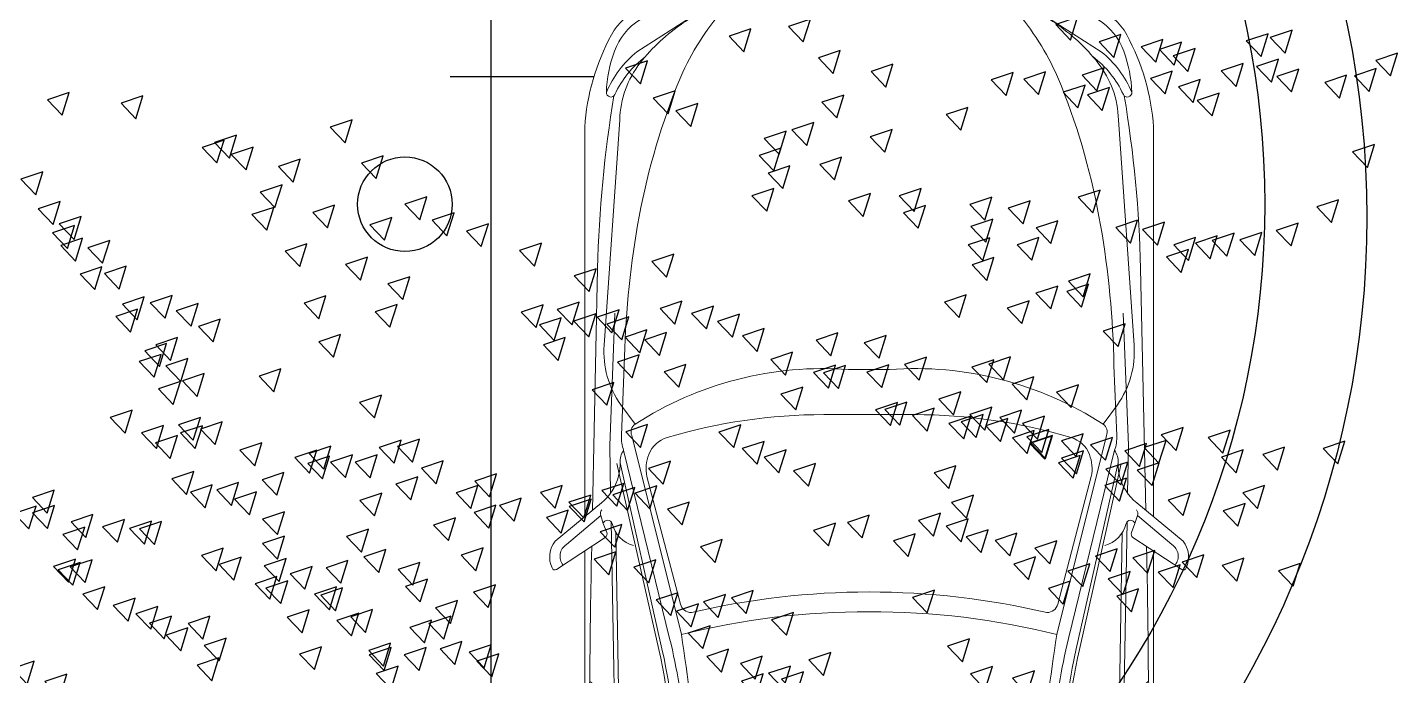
# Model space of a CAD drawing. Header units: millimetres. Extents: x 462666 to 1244237, y 2328025 to 3795663.
# Drawn here: x 888308 to 892658, y 3009515 to 3011574 of the extents above; entities that cross this region are included whole.
import ezdxf
from ezdxf.lldxf.tags import DXFTag

# ---------------------------------------------------------------- set-up
doc = ezdxf.new("R2010")
doc.units = ezdxf.units.MM
doc.layers.add('MUR-POH', color=64, linetype='Continuous')
doc.layers.add('MUR_POH', color=64, linetype='Continuous')
doc.layers.add('Srafy', color=8, linetype='Continuous', lineweight=5)
tags = doc.linetypes.add('DASHED', pattern=[0.75, 0.5, -0.25]).pattern_tags.tags
tags[6:7] = [DXFTag(74, 4), DXFTag(75, 0), DXFTag(340, '0'), DXFTag(46, 1.0), DXFTag(50, 0.0), DXFTag(44, 0.0), DXFTag(45, 0.0)]
tags[4:5] = [DXFTag(74, 4), DXFTag(75, 0), DXFTag(340, '0'), DXFTag(46, 1.0), DXFTag(50, 0.0), DXFTag(44, 0.0), DXFTag(45, 0.0)]

# ---------------------------------------------------------------- blocks, each defined once
blk = doc.blocks.new('bmw plan')
at = {"layer": 'Srafy'}
h = blk.add_hatch(dxfattribs=at)
h.set_pattern_fill('ANSI31', color=256, scale=5, angle=135, style=0)
h.set_pattern_definition([(180, (909113.534, 2991635.811), (-3e-15, 15.875), [])])
h.paths.add_polyline_path([(916262.2, 2989517.2), (916301.3, 2989810.1, 0.457777), (916282.5, 2989831, 0.0233), (916261.5, 2989788, 0.047325), (916228.7, 2989472.5, 0.26674)])
h = blk.add_hatch(color=256, dxfattribs=at)
h.paths.add_polyline_path([(916360.8, 2989426.3), (916360.8, 2989456), (916331.1, 2989456, 0.414214)])
h.paths.add_polyline_path([(916390.5, 2989456, 0.414214), (916360.8, 2989485.7), (916360.8, 2989456)])
h = blk.add_hatch(dxfattribs=at)
h.set_pattern_fill('ANSI31', color=256, scale=5, angle=135, style=0)
h.set_pattern_definition([(180, (909113.534, 2987276.192), (-3e-15, -15.875), [])])
h.paths.add_polyline_path([(916301.3, 2989101.9), (916262.2, 2989394.9, 0.26674), (916228.7, 2989439.5, 0.047325), (916261.5, 2989124, 0.0233), (916282.5, 2989081.1, 0.457777)])
for p, q in [((920850.7, 2990269.6), (920871.1, 2990229.1)), ((918749.7, 2990248.2), (918880.8, 2990076)), ((918980.1, 2990077.3), (918939.6, 2990245)), ((919647.1, 2990233.1), (919686, 2990083)), ((919664.1, 2990232.8), (919702.6, 2990084.3)), ((916360.8, 2989490), (916360.8, 2989422)), ((916326.8, 2989456), (916394.8, 2989456)), ((919893.7, 2989456), (919715.7, 2989456)), ((918749.7, 2988663.8), (918880.8, 2988836)), ((918980.1, 2988834.7), (918939.6, 2988667)), ((919647.1, 2988678.9), (919686, 2988829)), ((919664.1, 2988679.2), (919702.6, 2988827.7)), ((920850.7, 2988642.4), (920871.1, 2988682.9))]:
    blk.add_line(p, q, dxfattribs=at)
at = {"layer": 'Srafy', "flags": 128}
for points in [[(918035.7, 2990299.8), (918064.2, 2990288.8, 0.34918), (918079.8, 2990293.7), (918181.4, 2990448.6, 0.4961), (918176.5, 2990462.6, 0.281306), (918091.5, 2990452.5), (917970.2, 2990305.5, -0.159599), (917884.6, 2990251.3, -8.826512)], [(918167.6, 2990427.5, 0.439373), (918102.1, 2990417), (918010.3, 2990308)], [(916777.2, 2990358.9, 0.108417), (916483.6, 2990274.1, 0.182375), (916397.7, 2990174.8), (916261.5, 2989788, 0.049787), (916228.7, 2989456, 3.4045)], [(918537.4, 2990342.2, -0.123414), (918604.8, 2990358.7), (918677.2, 2990362.1, -0.169052), (918757.9, 2990342.2, -8.110958)], [(918719.7, 2990358.9), (920405, 2990358.9, -0.091008), (920563.3, 2990329.8, 0.063653), (920706.8, 2990295.3, -0.067992), (920989.8, 2990224.7, -0.113831), (921062.6, 2990174.1, -0.146132), (921142.2, 2990008, -0.030621), (921195.1, 2989456)], [(918794, 2990358.9), (918810.1, 2990342.3, -0.236877), (918836, 2990260.5), (918936.8, 2990067.3), (919539.1, 2990067.3, 0.067324), (920050.7, 2990136.5, 0.614394), (920063.9, 2990201.7), (920014.8, 2990239.4, -0.128755), (919970.7, 2990306.4, 0.260126), (919963.1, 2990313.3, -0.004172), (919878.3, 2990358.9, -4.405707)], [(916677.1, 2990266, -0.035936), (917225.6, 2990317.8)], [(918108, 2990336.7), (918140.1, 2990337.4, -0.004166), (918538.2, 2990342.6, -0.004166)], [(918757.9, 2990342.2, -0.299522), (918700.6, 2990302.4, -0.024228), (918602.8, 2990304.6, -0.229), (918537.4, 2990342.2, -2.452124)], [(918757.3, 2990342.6, -0.009287), (919644.6, 2990322.2)], [(919644.6, 2990322.2, -0.123414), (919712.7, 2990335.6), (919785.2, 2990335.6, -0.169052), (919864.9, 2990312, -8.110958)], [(919864.9, 2990312, -0.299522), (919805.7, 2990274.8, -0.024228), (919708.1, 2990281.6, -0.229), (919644.6, 2990322.2, -2.452124)], [(919864.9, 2990312, -0.004378), (920282.5, 2990287.1, -0.014932), (920871.1, 2990229.1, -0.197343), (921002.7, 2990154.2), (921072.4, 2989976.9), (920986.4, 2990099.2, 0.203278), (920835, 2990193.5, -0.30644), (920785.3, 2990239.8)], [(916261.5, 2989788, -0.085669), (916356.9, 2989934.2, 0.038901), (916445.9, 2990046.2, -0.07753), (916572.5, 2990182.6, -0.162517), (916753.1, 2990247.6), (917469.3, 2990297.3, -0.173202), (917658.4, 2990244.2), (917720.2, 2990198.9)], [(916323.7, 2989894.6), (916412.3, 2990105.9, 0.078398), (916420.4, 2990139.2, -0.120983), (916435.6, 2990184.1, -0.165497), (916535.3, 2990264.2, -0.076853), (916666.4, 2990290.2, -0.819579), (916673, 2990263.1, 0.12078), (916552.4, 2990165.9, -8.735112)], [(916418.6, 2990007.9), (916537.2, 2990193, -0.124473), (916666.4, 2990290.2, -4.605746)], [(918035.7, 2990299.8), (918010.3, 2990308, 0.245059), (917992.4, 2990305, -4.855107)], [(918035.7, 2990299.8, 0.778398), (918035.7, 2990271.7, -0.26678), (918105.5, 2990204.1, -11.627223)], [(916288.9, 2989842.3, 0.347722), (916316.4, 2989844.1, -0.014501), (916428, 2989939.3, -0.075198), (916646.2, 2990066.3, -0.051161), (917088.3, 2990190.9, -0.039104), (917533.8, 2990233.1), (917756, 2990242.2, -0.093196), (917803, 2990235.4, 14.044846)], [(917884.6, 2990251.3, -0.076153), (917842.6, 2990246.7, 0.162877), (917803, 2990235.4, -12.398211)], [(917803, 2990235.4), (918400.6, 2990089.2, 0.036459), (918695, 2990039.5, 0.030723), (919390.3, 2990016.7, 0.021152), (920517.5, 2990096.9, 5.794424)], [(917842.6, 2990246.7), (918433.3, 2990113.8, 0.06467), (918936.8, 2990067.3, 4.61818)], [(917844.8, 2990256.5), (918435.5, 2990123.6, 0.057526), (918880.8, 2990076, 0.057526)], [(919987.2, 2990227.3), (920033.3, 2990184.3, -0.542982), (920025.5, 2990140.1, -0.564506)], [(917546.3, 2989456), (917546.3, 2989521, -0.163701), (917720.2, 2990198.9, -0.376256), (917756.3, 2990209.2), (918388.3, 2990052.1, 0.06399), (918316.3, 2989456, -3.405281)], [(920115.1, 2990189.7, -0.595448), (920100.1, 2990132.7, -0.04101), (919666.2, 2990063.4, 43.302012)], [(920354, 2990197.2), (920859.5, 2990140.5, -0.115731), (921009.8, 2990065.8, -4.148629)], [(917689.7, 2989456), (917689.7, 2989599.7, -0.072581), (917762.3, 2990097, -0.231108), (917815.9, 2990155.3, -0.144825), (917886.2, 2990161.3), (918291.7, 2990055.2, -0.346064), (918318.1, 2990020.3, 0.056864), (918252.8, 2989456, -4.958645)], [(918980.1, 2990077.3), (919539.1, 2990077.3, 0.064264), (920025.5, 2990140.1, 0.064264)], [(920517.5, 2990096.9), (920003, 2990028.6, -0.015144), (919716.8, 2989999.4, -0.020525), (919200.1, 2989983.7, -0.036733), (918388.3, 2990052.1, -3.21972)], [(920517.5, 2990096.9, -0.105374), (920625.7, 2989456, -46.909162)], [(920517.5, 2990096.9), (920935.2, 2990096.9, -0.199654), (921009.8, 2990065.8, -5.899213)], [(920935.2, 2990096.9, -0.20328), (921088.2, 2989866.5, -0.051089), (921122.4, 2989456, -4.576105)], [(921083.1, 2989456), (921083.1, 2989543.8, 0.08604), (921006.7, 2989984.2, 0.098552), (920945.3, 2990069.5, 0.346193)], [(919881.6, 2990014, -0.03805), (919929.5, 2989456, -12.003567)], [(920587.1, 2989456), (920587.1, 2989485.4, 0.068334), (920518.2, 2989986.8, 0.365826), (920460.3, 2990026.2, 0.003531), (920009.1, 2989975.4, 0.379071), (919966.6, 2989927.6, -0.036482), (919986.7, 2989456, 2.435231)], [(916387.6, 2989968.8, 0.079405), (916299.6, 2989456, 289.499466)], [(921072.4, 2989976.9, -0.083721), (921127.7, 2989650.1), (921127.7, 2989456)], [(921072.4, 2989976.9, -0.217075), (921159.3, 2989889.5, -4.485567)], [(916282.5, 2989831, -0.457777), (916301.3, 2989810.1), (916262.2, 2989517.2, -0.26674), (916228.7, 2989472.5, -3.044143)], [(916777.2, 2988553.1, -0.108417), (916483.6, 2988637.9, -0.182375), (916397.7, 2988737.2), (916261.5, 2989124, -0.049787), (916228.7, 2989456, -3.4045)], [(916387.6, 2988943.2, -0.079405), (916299.6, 2989456, -289.499466)], [(917546.3, 2989456), (917546.3, 2989391, 0.163701), (917720.2, 2988713.1, 0.376256), (917756.3, 2988702.9), (918388.3, 2988859.9, -0.06399), (918316.3, 2989456, 3.405281)], [(917689.7, 2989456), (917689.7, 2989312.3, 0.072581), (917762.3, 2988815, 0.231108), (917815.9, 2988756.7, 0.144825), (917886.2, 2988750.7), (918291.7, 2988856.8, 0.346064), (918318.1, 2988891.7, -0.056864), (918252.8, 2989456, 4.958645)], [(918719.7, 2988553.1), (920405, 2988553.1, 0.091008), (920563.3, 2988582.2, -0.063653), (920706.8, 2988616.7, 0.067992), (920989.8, 2988687.3, 0.113831), (921062.6, 2988737.9, 0.146132), (921142.2, 2988904, 0.030621), (921195.1, 2989456)], [(919881.6, 2988898, 0.03805), (919929.5, 2989456, 12.003567)], [(920587.1, 2989456), (920587.1, 2989426.6, -0.068334), (920518.2, 2988925.2, -0.365826), (920460.3, 2988885.8, -0.003531), (920009.1, 2988936.6, -0.379071), (919966.6, 2988984.4, 0.036482), (919986.7, 2989456, -2.435231)], [(920517.5, 2988815.1, 0.105374), (920625.7, 2989456, 46.909162)], [(920935.2, 2988815.1, 0.20328), (921088.2, 2989045.5, 0.051089), (921122.4, 2989456, 4.576105)], [(921083.1, 2989456), (921083.1, 2989368.2, -0.08604), (921006.7, 2988927.8, -0.098552), (920945.3, 2988842.5, -0.346193)], [(921072.4, 2988935.1, 0.083721), (921127.7, 2989261.9), (921127.7, 2989456)], [(916282.5, 2989081.1, 0.457777), (916301.3, 2989101.9), (916262.2, 2989394.9, 0.26674), (916228.7, 2989439.5, 3.044143)], [(916261.5, 2989124, 0.085669), (916356.9, 2988977.8, -0.038901), (916445.9, 2988865.8, 0.07753), (916572.5, 2988729.4, 0.162517), (916753.1, 2988664.4), (917469.3, 2988614.7, 0.173202), (917658.4, 2988667.8), (917720.2, 2988713.1)], [(916288.9, 2989069.7, -0.347722), (916316.4, 2989067.9, 0.014501), (916428, 2988972.7, 0.075198), (916646.2, 2988845.7, 0.051161), (917088.3, 2988721.1, 0.039104), (917533.8, 2988678.9), (917756, 2988669.8, 0.093196), (917803, 2988676.6, -14.044846)], [(916323.7, 2989017.4), (916412.3, 2988806.1, -0.078398), (916420.4, 2988772.8, 0.120983), (916435.6, 2988727.9, 0.165497), (916535.3, 2988647.8, 0.076853), (916666.4, 2988621.8, 0.819579), (916673, 2988648.9, -0.12078), (916552.4, 2988746.1, 8.735112)], [(921072.4, 2988935.1, 0.217075), (921159.3, 2989022.5, 4.485567)], [(920517.5, 2988815.1), (920003, 2988883.4, 0.015144), (919716.8, 2988912.6, 0.020525), (919200.1, 2988928.3, 0.036733), (918388.3, 2988859.9, 3.21972)], [(919864.9, 2988600, 0.004378), (920282.5, 2988624.9, 0.014932), (920871.1, 2988682.9, 0.197343), (921002.7, 2988757.8), (921072.4, 2988935.1), (920986.4, 2988812.8, -0.203278), (920835, 2988718.5, 0.30644), (920785.3, 2988672.2)], [(916418.6, 2988904.1), (916537.2, 2988719, 0.124473), (916666.4, 2988621.8, 4.605746)], [(917803, 2988676.6), (918400.6, 2988822.8, -0.036459), (918695, 2988872.5, -0.030723), (919390.3, 2988895.3, -0.021152), (920517.5, 2988815.1, -5.794424)], [(917842.6, 2988665.3), (918433.3, 2988798.2, -0.06467), (918936.8, 2988844.7, -4.61818)], [(917844.8, 2988655.5), (918435.5, 2988788.4, -0.057526), (918880.8, 2988836, -0.057526)], [(918794, 2988553.1), (918810.1, 2988569.7, 0.236877), (918836, 2988651.5), (918936.8, 2988844.7), (919539.1, 2988844.7, -0.067324), (920050.7, 2988775.5, -0.614394), (920063.9, 2988710.3), (920014.8, 2988672.6, 0.128755), (919970.7, 2988605.6, -0.260126), (919963.1, 2988598.7, 0.004172), (919878.3, 2988553.1, 4.405707)], [(918980.1, 2988834.7), (919539.1, 2988834.7, -0.064264), (920025.5, 2988771.9, -0.064264)], [(920115.1, 2988722.3, 0.595448), (920100.1, 2988779.3, 0.04101), (919666.2, 2988848.6, -43.302012)], [(920354, 2988714.8), (920859.5, 2988771.5, 0.115731), (921009.8, 2988846.2, 4.148629)], [(920517.5, 2988815.1), (920935.2, 2988815.1, 0.199654), (921009.8, 2988846.2, 5.899213)], [(919987.2, 2988684.7), (920033.3, 2988727.7, 0.542982), (920025.5, 2988771.9, 0.564506)], [(918035.7, 2988612.2, -0.778398), (918035.7, 2988640.3, 0.26678), (918105.5, 2988707.9, 11.627223)], [(917884.6, 2988660.7, 0.076153), (917842.6, 2988665.3, -0.162877), (917803, 2988676.6, 12.398211)], [(918035.7, 2988612.2), (918064.2, 2988623.2, -0.34918), (918079.8, 2988618.3), (918181.4, 2988463.4, -0.4961), (918176.5, 2988449.4, -0.281306), (918091.5, 2988459.5), (917970.2, 2988606.5, 0.159599), (917884.6, 2988660.7, 8.826512)], [(916677.1, 2988646, 0.035936), (917225.6, 2988594.2)], [(919864.9, 2988600, 0.299522), (919805.7, 2988637.2, 0.024228), (919708.1, 2988630.4, 0.229), (919644.6, 2988589.8, 2.452124)], [(918035.7, 2988612.2), (918010.3, 2988604, -0.245059), (917992.4, 2988607, 4.855107)], [(918167.6, 2988484.5, -0.439373), (918102.1, 2988495), (918010.3, 2988604)], [(918108, 2988575.3), (918140.1, 2988574.6, 0.004166), (918538.2, 2988569.4, 0.004166)], [(918757.9, 2988569.8, 0.299522), (918700.6, 2988609.6, 0.024228), (918602.8, 2988607.4, 0.229), (918537.4, 2988569.8, 2.452124)], [(918537.4, 2988569.8, 0.123414), (918604.8, 2988553.3), (918677.2, 2988549.9, 0.169052), (918757.9, 2988569.8, 8.110958)], [(918757.3, 2988569.4, 0.009287), (919644.6, 2988589.8)], [(919644.6, 2988589.8, 0.123414), (919712.7, 2988576.4), (919785.2, 2988576.4, 0.169052), (919864.9, 2988600, 8.110958)]]:
    blk.add_lwpolyline(points, format="xyb", dxfattribs=at)
for points in [[(916777.2, 2990358.9), (918014.3, 2990358.9)], [(918122.6, 2990358.9), (918608.2, 2990358.9)], [(917225.6, 2990317.8), (917994, 2990334.3)], [(918700.6, 2990302.4), (918674.1, 2990335.6), (918543.9, 2990333.9)], [(919805.7, 2990274.8), (919780.8, 2990309.3), (919650.6, 2990313.6)], [(917367.9, 2990262.8), (917787.9, 2990279.3), (917939.3, 2990276.6)], [(918029.6, 2990275), (920014.8, 2990239.4)], [(918063.6, 2990259.8), (919987.2, 2990227.3)], [(918029.6, 2988637), (920014.8, 2988672.6)], [(918063.6, 2988652.2), (919987.2, 2988684.7)], [(917367.9, 2988649.2), (917787.9, 2988632.7), (917939.3, 2988635.4)], [(919805.7, 2988637.2), (919780.8, 2988602.7), (919650.6, 2988598.4)], [(917225.6, 2988594.2), (917994, 2988577.7)], [(918700.6, 2988609.6), (918674.1, 2988576.4), (918543.9, 2988578.1)], [(916777.2, 2988553.1), (918014.3, 2988553.1)], [(918122.6, 2988553.1), (918608.2, 2988553.1)]]:
    blk.add_lwpolyline(points, dxfattribs=at)
at = {"layer": 'Srafy'}
for radius in [38.2, 29.7]:
    blk.add_circle((916360.8, 2989456), radius, dxfattribs=at)
blk = doc.blocks.new('strom podorys')
at = {"color": 1}
for points in [[(903190.8, 2874893.5), (903147.7, 2874834.3), (903214.7, 2874821.3)], [(903164.3, 2874814.2), (903121.2, 2874755), (903188.2, 2874742)], [(902876.3, 2874758.3), (902833.2, 2874699.1), (902900.2, 2874686.2)], [(903099.8, 2874742), (903056.8, 2874682.8), (903123.7, 2874669.8)], [(902820.4, 2874705.4), (902777.3, 2874646.2), (902844.3, 2874633.3)], [(902893.9, 2874658.4), (902850.8, 2874599.2), (902917.8, 2874586.2)], [(902964.5, 2874670.2), (902921.4, 2874611), (902988.3, 2874598)], [(903299.5, 2874614.3), (903256.4, 2874555.1), (903323.4, 2874542.2)], [(902810.9, 2874581.8), (902767.8, 2874522.6), (902834.8, 2874509.6)], [(902611.8, 2874523.2), (902568.7, 2874464), (902635.6, 2874451.1)], [(902658.8, 2874532), (902615.7, 2874472.9), (902682.7, 2874459.9)], [(902558.9, 2874496.8), (902515.8, 2874437.6), (902582.7, 2874424.6)], [(902441.3, 2874432.1), (902398.2, 2874372.9), (902465.2, 2874360)], [(902641.1, 2874432.1), (902598.1, 2874372.9), (902665, 2874360)], [(902729.3, 2874461.5), (902686.2, 2874402.3), (902753.2, 2874389.4)], [(902802.8, 2874461.5), (902759.7, 2874402.3), (902826.7, 2874389.4)], [(902297.3, 2874396.9), (902254.2, 2874337.7), (902321.2, 2874324.7)], [(903308.3, 2874405.7), (903265.2, 2874346.5), (903332.2, 2874333.5)], [(902458.9, 2874314.6), (902415.8, 2874255.4), (902482.8, 2874242.4)], [(902509.1, 2874273.3), (902466, 2874214.1), (902533, 2874201.1)], [(903246.6, 2874270.5), (903203.5, 2874211.3), (903270.5, 2874198.3)], [(902441.3, 2874235.2), (902398.2, 2874176.1), (902465.2, 2874163.1)], [(902314.9, 2874197), (902271.8, 2874137.9), (902338.8, 2874124.9)], [(903170.2, 2874179.4), (903127.1, 2874120.2), (903194.1, 2874107.2)], [(902232.6, 2874135.3), (902189.5, 2874076.1), (902256.5, 2874063.2)], [(903099.7, 2874126.5), (903056.6, 2874067.3), (903123.5, 2874054.3)], [(903061.4, 2874088.3), (903018.4, 2874029.1), (903085.3, 2874016.1)], [(903008.5, 2874044.2), (902965.4, 2873985), (903032.4, 2873972.1)], [(902899.8, 2874026.6), (902856.7, 2873967.4), (902923.7, 2873954.4)], [(903011.5, 2874000.1), (902968.4, 2873941), (903035.4, 2873928)], [(902179.7, 2873961.9), (902136.6, 2873902.8), (902203.6, 2873889.8)], [(902673.5, 2873991.3), (902630.4, 2873932.1), (902697.4, 2873919.2)], [(902826.3, 2873982.5), (902783.2, 2873923.3), (902850.2, 2873910.4)], [(901906.4, 2873935.5), (901863.3, 2873876.3), (901930.2, 2873863.3)], [(901609.5, 2873900.2), (901566.4, 2873841), (901633.4, 2873828.1)], [(901744.7, 2873873.8), (901701.6, 2873814.6), (901768.6, 2873801.6)], [(902513.1, 2873834.4), (902470, 2873775.2), (902537, 2873762.2)], [(902621.1, 2873834.4), (902578, 2873775.2), (902645, 2873762.2)], [(903769.4, 2873793), (903726.3, 2873733.8), (903793.3, 2873720.8)], [(901474.3, 2873765.1), (901431.2, 2873705.9), (901498.2, 2873692.9)], [(901835.8, 2873765.1), (901792.7, 2873705.9), (901859.7, 2873692.9)], [(902023.9, 2873765.1), (901980.8, 2873705.9), (902047.8, 2873692.9)], [(902406.8, 2873773.4), (902363.7, 2873714.2), (902430.7, 2873701.2)], [(902602.9, 2873756.2), (902559.8, 2873697.1), (902626.8, 2873684.1)], [(902802.8, 2873756.2), (902759.7, 2873697.1), (902826.7, 2873684.1)], [(902450.1, 2873718), (902407, 2873658.9), (902474, 2873645.9)], [(902817.5, 2873726.9), (902774.4, 2873667.7), (902841.4, 2873654.7)], [(902985, 2873691.6), (902941.9, 2873632.4), (903008.9, 2873619.4)], [(902208.3, 2873665.4), (902165.2, 2873606.2), (902232.1, 2873593.3)], [(902476.6, 2873665.1), (902433.5, 2873606), (902500.4, 2873593)], [(902741.1, 2873665.1), (902698, 2873606), (902765, 2873593)], [(903624.8, 2873665.8), (903581.7, 2873606.7), (903648.7, 2873593.7)], [(901809.4, 2873638.7), (901766.3, 2873579.5), (901833.3, 2873566.5)], [(902250.2, 2873629.9), (902207.1, 2873570.7), (902274.1, 2873557.7)], [(902523.6, 2873621.1), (902480.5, 2873561.9), (902547.5, 2873548.9)], [(903452.4, 2873609.3), (903409.3, 2873550.1), (903476.2, 2873537.1)], [(901753.5, 2873565.2), (901710.4, 2873506), (901777.4, 2873493.1)], [(901944.6, 2873600.5), (901901.5, 2873541.3), (901968.5, 2873528.3)], [(902694.1, 2873574), (902651, 2873514.9), (902717.9, 2873501.9)], [(903522.9, 2873582.9), (903479.8, 2873523.7), (903546.8, 2873510.7)], [(902086.3, 2873559.2), (902043.2, 2873500), (902110.2, 2873487)], [(903326, 2873530), (903282.9, 2873470.8), (903349.9, 2873457.8)], [(903643.4, 2873530), (903600.3, 2873470.8), (903667.3, 2873457.8)], [(901265.6, 2873491.8), (901222.5, 2873432.6), (901289.5, 2873419.6)], [(901474.3, 2873474.1), (901431.2, 2873414.9), (901498.2, 2873402)], [(901771.2, 2873512.3), (901728.1, 2873453.1), (901795, 2873440.2)], [(901827, 2873482.9), (901783.9, 2873423.8), (901850.9, 2873410.8)], [(902520.6, 2873474.1), (902477.5, 2873414.9), (902544.5, 2873402)], [(901392, 2873465.3), (901348.9, 2873406.1), (901415.9, 2873393.2)], [(902976.2, 2873447.7), (902933.1, 2873388.5), (903000.1, 2873375.5)], [(903305.4, 2873465.3), (903262.3, 2873406.1), (903329.3, 2873393.2)], [(903625.8, 2873447.7), (903582.7, 2873388.5), (903649.7, 2873375.5)], [(901827, 2873394.8), (901783.9, 2873335.6), (901850.9, 2873322.6)], [(902749.9, 2873394.8), (902706.8, 2873335.6), (902773.8, 2873322.6)], [(902846.9, 2873386), (902803.8, 2873326.8), (902870.8, 2873313.8)], [(903261.3, 2873421.2), (903218.2, 2873362), (903285.2, 2873349.1)], [(903328.9, 2873394.8), (903285.8, 2873335.6), (903352.8, 2873322.6)], [(903879.1, 2873394.2), (903836, 2873335), (903903, 2873322)], [(902711.7, 2873356.6), (902668.6, 2873297.4), (902735.6, 2873284.4)], [(903161.4, 2873374.2), (903118.3, 2873315), (903185.3, 2873302.1)], [(903464.1, 2873374.2), (903421, 2873315), (903488, 2873302.1)], [(902946.8, 2873303.7), (902903.7, 2873244.5), (902970.7, 2873231.5)], [(903079.1, 2873330.1), (903036, 2873271), (903103, 2873258)], [(903246.6, 2873338.9), (903203.5, 2873279.8), (903270.5, 2873266.8)], [(903724.1, 2873303.6), (903681, 2873244.4), (903748, 2873231.4)], [(902876.3, 2873277.2), (902833.2, 2873218.1), (902900.2, 2873205.1)], [(902982.1, 2873277.2), (902939, 2873218.1), (903006, 2873205.1)], [(903002.7, 2873268.4), (902959.6, 2873209.2), (903026.6, 2873196.3)], [(903002.7, 2873265.5), (902959.6, 2873206.3), (903026.6, 2873193.3)], [(903111.4, 2873286.1), (903068.3, 2873226.9), (903135.3, 2873213.9)], [(903111.4, 2873268.4), (903068.3, 2873209.2), (903135.3, 2873196.3)], [(903273.1, 2873294.9), (903230, 2873235.7), (903297, 2873222.7)], [(902388.4, 2873221.4), (902345.3, 2873162.2), (902412.3, 2873149.2)], [(902532.4, 2873239), (902489.3, 2873179.9), (902556.3, 2873166.9)], [(902685.2, 2873212.6), (902642.1, 2873153.4), (902709.1, 2873140.4)], [(902794, 2873230.2), (902750.9, 2873171), (902817.9, 2873158.1)], [(902855.7, 2873230.2), (902812.6, 2873171), (902879.6, 2873158.1)], [(902946.8, 2873247.9), (902903.7, 2873188.7), (902970.7, 2873175.7)], [(903614, 2873239), (903570.9, 2873179.9), (903637.9, 2873166.9)], [(902755.8, 2873168.5), (902712.7, 2873109.3), (902779.7, 2873096.3)], [(902785.2, 2873195), (902742.1, 2873135.8), (902809.1, 2873122.8)], [(903570.8, 2873169.5), (903527.7, 2873110.3), (903594.7, 2873097.3)], [(902259.1, 2873139.1), (902216, 2873079.9), (902282.9, 2873067)], [(902449.1, 2873150.4), (902406, 2873091.2), (902473, 2873078.2)], [(903478.8, 2873159.7), (903435.7, 2873100.5), (903502.7, 2873087.5)], [(902564.7, 2873086.2), (902521.6, 2873027), (902588.6, 2873014.1)], [(902647, 2873121.5), (902603.9, 2873062.3), (902670.9, 2873049.3)], [(903378.9, 2873095), (903335.8, 2873035.9), (903402.8, 2873022.9)], [(901689.2, 2873040.2), (901646.1, 2872981), (901713.1, 2872968.1)], [(902312, 2873051), (902268.9, 2872991.8), (902335.8, 2872978.8)], [(902338.4, 2873068.6), (902295.3, 2873009.4), (902362.3, 2872996.4)], [(902541.2, 2873068.6), (902498.1, 2873009.4), (902565.1, 2872996.4)], [(903454.1, 2873059.8), (903411, 2873000.6), (903478, 2872987.6)], [(901970.1, 2873005.8), (901927, 2872946.6), (901994, 2872933.6)], [(902060.7, 2873014.5), (902017.6, 2872955.3), (902084.5, 2872942.4)], [(902177.4, 2873005.8), (902134.3, 2872946.6), (902201.2, 2872933.6)], [(902808.7, 2873012.8), (902765.6, 2872953.6), (902832.6, 2872940.6)], [(903208.4, 2873003.9), (903165.3, 2872944.8), (903232.3, 2872931.8)], [(903335.7, 2873005.8), (903292.6, 2872946.6), (903359.6, 2872933.6)], [(903508.2, 2873030.4), (903465.1, 2872971.2), (903532.1, 2872958.2)], [(901887.8, 2872979.3), (901844.7, 2872920.1), (901911.6, 2872907.1)], [(902908.6, 2872968.7), (902865.5, 2872909.5), (902932.5, 2872896.5)], [(903090.8, 2872951), (903047.7, 2872891.9), (903114.7, 2872878.9)], [(901797.2, 2872934), (901754.1, 2872874.8), (901821.1, 2872861.8)], [(902267.9, 2872934.4), (902224.8, 2872875.2), (902291.8, 2872862.2)], [(903182.4, 2872924), (903139.3, 2872864.8), (903206.3, 2872851.8)], [(903317.2, 2872924.6), (903274.1, 2872865.4), (903341, 2872852.4)], [(902938.5, 2872897.8), (902895.4, 2872838.6), (902962.4, 2872825.7)], [(903010, 2872906.5), (902966.9, 2872847.4), (903033.8, 2872834.4)], [(901327.3, 2872824.7), (901284.3, 2872765.5), (901351.2, 2872752.5)], [(901515.5, 2872859.9), (901472.4, 2872800.8), (901539.3, 2872787.8)], [(901815.2, 2872824.7), (901772.2, 2872765.5), (901839.1, 2872752.5)], [(902856.7, 2872861.3), (902813.6, 2872802.1), (902880.6, 2872789.1)], [(900610.2, 2872795.3), (900567.1, 2872736.1), (900634.1, 2872723.1)], [(901153.9, 2872777.7), (901110.8, 2872718.5), (901177.8, 2872705.5)], [(901650.7, 2872795.3), (901607.6, 2872736.1), (901674.5, 2872723.1)], [(901688.9, 2872795.3), (901645.8, 2872736.1), (901712.7, 2872723.1)], [(901759.4, 2872795.3), (901716.3, 2872736.1), (901783.3, 2872723.1)], [(901924, 2872777.7), (901880.9, 2872718.5), (901947.9, 2872705.5)], [(900757.2, 2872760), (900714.1, 2872700.9), (900781, 2872687.9)], [(900945.3, 2872733.6), (900902.2, 2872674.4), (900969.1, 2872661.4)], [(901045.2, 2872742.4), (901002.1, 2872683.2), (901069.1, 2872670.2)], [(901533.1, 2872742.4), (901490, 2872683.2), (901557, 2872670.2)], [(901597.7, 2872742.4), (901554.7, 2872683.2), (901621.6, 2872670.2)], [(902340.5, 2872740.7), (902297.4, 2872681.5), (902364.4, 2872668.5)], [(902441.3, 2872760), (902398.2, 2872700.9), (902465.2, 2872687.9)], [(902828.8, 2872762), (902785.7, 2872702.8), (902852.7, 2872689.8)], [(901785.9, 2872716), (901742.8, 2872656.8), (901809.7, 2872643.8)], [(902177.3, 2872722.6), (902134.2, 2872663.4), (902201.2, 2872650.4)], [(902268, 2872722.6), (902224.9, 2872663.4), (902291.8, 2872650.4)], [(902675.5, 2872725.4), (902632.4, 2872666.2), (902699.4, 2872653.3)], [(901444.9, 2872668.9), (901401.8, 2872609.8), (901468.8, 2872596.8)], [(901515.5, 2872668.9), (901472.4, 2872609.8), (901539.3, 2872596.8)], [(902982.1, 2872651.3), (902939, 2872592.1), (903006, 2872579.1)], [(900892.4, 2872616), (900849.3, 2872556.9), (900916.2, 2872543.9)], [(901562.5, 2872624.9), (901519.4, 2872565.7), (901586.4, 2872552.7)], [(902602.9, 2872642.5), (902559.8, 2872583.3), (902626.8, 2872570.3)], [(903389.7, 2872626.2), (903346.6, 2872567), (903413.6, 2872554)], [(900548.5, 2872598.4), (900505.4, 2872539.2), (900572.4, 2872526.2)], [(901771.2, 2872598.4), (901728.1, 2872539.2), (901795, 2872526.2)], [(903163.2, 2872589.6), (903120.1, 2872530.4), (903187.1, 2872517.4)], [(903273.1, 2872560.2), (903230, 2872501), (903297, 2872488)], [(900339.8, 2872542.6), (900296.7, 2872483.4), (900363.7, 2872470.4)], [(900404.5, 2872542.6), (900361.4, 2872483.4), (900428.3, 2872470.4)], [(900721.9, 2872542.6), (900678.8, 2872483.4), (900745.8, 2872470.4)], [(901935.8, 2872551.4), (901892.7, 2872492.2), (901959.6, 2872479.2)], [(900025.3, 2872472), (899982.2, 2872412.9), (900049.2, 2872399.9)], [(900316.3, 2872507.3), (900273.2, 2872448.1), (900340.2, 2872435.2)], [(900548.5, 2872498.5), (900505.4, 2872439.3), (900572.4, 2872426.3)], [(901048.2, 2872495.9), (901005.1, 2872436.7), (901072.1, 2872423.7)], [(902062.1, 2872498.5), (902019, 2872439.3), (902086, 2872426.3)], [(900903.1, 2872468.7), (900860, 2872409.5), (900927, 2872396.5)], [(900569, 2872425), (900525.9, 2872365.8), (900592.9, 2872352.9)], [(900721.8, 2872391.6), (900678.7, 2872332.4), (900745.6, 2872319.5)], [(901066.4, 2872400.7), (901023.3, 2872341.5), (901090.2, 2872328.5)], [(902073, 2872409.8), (902029.9, 2872350.6), (902096.9, 2872337.6)], [(902186.3, 2872427.9), (902143.2, 2872368.7), (902210.2, 2872355.7)], [(902340.5, 2872391.6), (902297.4, 2872332.4), (902364.4, 2872319.5)], [(899828.4, 2872345.7), (899785.3, 2872286.5), (899852.3, 2872273.5)], [(901982.3, 2872355.4), (901939.2, 2872296.2), (902006.2, 2872283.2)], [(902018.6, 2872364.4), (901975.5, 2872305.2), (902042.5, 2872292.3)], [(902514.8, 2872316.3), (902471.7, 2872257.1), (902538.7, 2872244.1)], [(902658.8, 2872333.9), (902615.7, 2872274.7), (902682.7, 2872261.8)], [(902829.3, 2872298.7), (902786.2, 2872239.5), (902853.1, 2872226.5)], [(900866.9, 2872291.9), (900823.8, 2872232.7), (900890.7, 2872219.7)], [(901918.8, 2872264.7), (901875.7, 2872205.5), (901942.7, 2872192.5)], [(901926.9, 2872254.6), (901883.8, 2872195.4), (901950.8, 2872182.4)], [(902450.1, 2872254.6), (902407, 2872195.4), (902474, 2872182.4)], [(900975.7, 2872219.3), (900932.6, 2872160.2), (900999.6, 2872147.2)], [(901827, 2872237), (901783.9, 2872177.8), (901850.9, 2872164.8)], [(902053.3, 2872245.8), (902010.2, 2872186.6), (902077.2, 2872173.6)], [(902206.2, 2872216.4), (902163.1, 2872157.2), (902230, 2872144.2)], [(901888.2, 2872183.8), (901845.1, 2872124.6), (901912.1, 2872111.6)], [(902323.7, 2872172.3), (902280.6, 2872113.1), (902347.6, 2872100.1)], [(902397.2, 2872181.1), (902354.1, 2872121.9), (902421.1, 2872109)], [(902749.9, 2872189.9), (902706.8, 2872130.8), (902773.8, 2872117.8)], [(902794, 2872198.8), (902750.9, 2872139.6), (902817.9, 2872126.6)], [(901193.3, 2872137.7), (901150.2, 2872078.6), (901217.2, 2872065.6)], [(901636, 2872145.9), (901592.9, 2872086.7), (901659.8, 2872073.7)], [(901744.7, 2872128.2), (901701.6, 2872069), (901768.6, 2872056.1)], [(902088.6, 2872163.5), (902045.5, 2872104.3), (902112.5, 2872091.3)], [(902467.7, 2872145.9), (902424.6, 2872086.7), (902491.6, 2872073.7)], [(902658.8, 2872163.5), (902615.7, 2872104.3), (902682.7, 2872091.3)], [(899906.2, 2872091.6), (899863.1, 2872032.4), (899930.1, 2872019.4)], [(901372.6, 2872093.2), (901329.5, 2872034.1), (901396.5, 2872021.1)], [(901474.3, 2872081.2), (901431.2, 2872022), (901498.2, 2872009)], [(901609.5, 2872081.2), (901566.4, 2872022), (901633.4, 2872009)], [(902558.9, 2872119.4), (902515.8, 2872060.2), (902582.7, 2872047.2)], [(902694.1, 2872119.4), (902651, 2872060.2), (902717.9, 2872047.2)], [(900005.9, 2872046.3), (899962.8, 2871987.1), (900029.8, 2871974.1)], [(900087.6, 2872046.3), (900044.5, 2871987.1), (900111.4, 2871974.1)], [(900205.4, 2872037.2), (900162.3, 2871978), (900229.3, 2871965)], [(900550.1, 2872037.2), (900507, 2871978), (900573.9, 2871965)], [(900636.2, 2872037.2), (900593.1, 2871978), (900660.1, 2871965)], [(901327.3, 2872056.7), (901284.3, 2871997.5), (901351.2, 2871984.5)], [(901691.8, 2872063.6), (901648.7, 2872004.4), (901715.7, 2871991.4)], [(900087, 2872010.7), (900043.9, 2871951.5), (900110.9, 2871938.5)], [(900296.1, 2872000.9), (900253, 2871941.7), (900320, 2871928.8)], [(900468.4, 2872010), (900425.3, 2871950.8), (900492.3, 2871937.8)], [(900885, 2872019.9), (900841.9, 2871960.7), (900908.9, 2871947.7)], [(900131.1, 2871993), (900088, 2871933.9), (900155, 2871920.9)], [(900234, 2871954.8), (900190.9, 2871895.7), (900257.9, 2871882.7)], [(900398.6, 2871954.8), (900355.5, 2871895.7), (900422.5, 2871882.7)], [(901292.5, 2871974.8), (901249.4, 2871915.6), (901316.4, 2871902.7)], [(901438.2, 2871992.7), (901395.1, 2871933.5), (901462.1, 2871920.5)], [(901438.2, 2871992.7), (901395.1, 2871933.5), (901462.1, 2871920.5)], [(901610.5, 2871956.4), (901567.4, 2871897.2), (901634.4, 2871884.2)], [(900404.5, 2871910.8), (900361.4, 2871851.6), (900428.3, 2871838.6)], [(900560.2, 2871910.8), (900517.1, 2871851.6), (900584.1, 2871838.6)], [(901156.6, 2871912.1), (901113.6, 2871852.9), (901180.5, 2871840)], [(901228.1, 2871929.5), (901185, 2871870.4), (901251.9, 2871857.4)], [(901737.4, 2871929.2), (901694.4, 2871870), (901761.3, 2871857)], [(900542.6, 2871875.5), (900499.5, 2871816.3), (900566.5, 2871803.3)], [(900624.9, 2871875.5), (900581.8, 2871816.3), (900648.8, 2871803.3)], [(900695.4, 2871866.7), (900652.3, 2871807.5), (900719.3, 2871794.5)], [(901127.5, 2871875.5), (901084.4, 2871816.3), (901151.4, 2871803.3)], [(901171.6, 2871884.3), (901128.5, 2871825.1), (901195.5, 2871812.2)], [(901374.4, 2871884.3), (901331.3, 2871825.1), (901398.3, 2871812.2)], [(900548.5, 2871837.3), (900505.4, 2871778.1), (900572.4, 2871765.1)], [(901837.2, 2871856.7), (901794.1, 2871797.5), (901861.1, 2871784.5)], [(900648.4, 2871802), (900605.3, 2871742.9), (900672.3, 2871729.9)], [(900971.7, 2871793.2), (900928.6, 2871734), (900995.6, 2871721.1)], [(900766, 2871746.2), (900722.9, 2871687), (900789.9, 2871674)], [(900830.6, 2871775.6), (900787.5, 2871716.4), (900854.5, 2871703.4)], [(901083.4, 2871758), (901040.3, 2871698.8), (901107.3, 2871685.8)], [(901406.7, 2871766.8), (901363.6, 2871707.6), (901430.6, 2871694.6)], [(901489, 2871746.2), (901445.9, 2871687), (901512.9, 2871674)], [(901600.7, 2871775.6), (901557.6, 2871716.4), (901624.6, 2871703.4)], [(901650.7, 2871746.2), (901607.6, 2871687), (901674.5, 2871674)], [(901768.2, 2871746.2), (901725.1, 2871687), (901792.1, 2871674)], [(900786.5, 2871728.6), (900743.4, 2871669.4), (900810.4, 2871656.4)], [(901780, 2871693.3), (901736.9, 2871634.1), (901803.9, 2871621.1)], [(901937, 2871693.5), (901893.9, 2871634.3), (901960.8, 2871621.3)], [(900685.5, 2871657.2), (900642.4, 2871598), (900709.4, 2871585)], [(900739.9, 2871657.2), (900696.8, 2871598), (900763.8, 2871585)], [(900984.7, 2871648.1), (900941.7, 2871588.9), (901008.6, 2871576)], [(901048.2, 2871657.2), (901005.1, 2871598), (901072.1, 2871585)], [(901157.1, 2871657.2), (901114, 2871598), (901180.9, 2871585)], [(901411, 2871648.1), (901367.9, 2871588.9), (901434.9, 2871576)], [(901737.4, 2871648.1), (901694.4, 2871588.9), (901761.3, 2871576)], [(901855.3, 2871648.1), (901812.2, 2871588.9), (901879.2, 2871576)], [(901973.2, 2871684.4), (901930.1, 2871625.2), (901997.1, 2871612.2)], [(900576.7, 2871639.1), (900533.6, 2871579.9), (900600.5, 2871566.9)], [(900848.7, 2871593.7), (900805.6, 2871534.5), (900872.6, 2871521.6)], [(900921.3, 2871593.7), (900878.2, 2871534.5), (900945.2, 2871521.6)], [(901202.4, 2871593.7), (901159.3, 2871534.5), (901226.3, 2871521.6)], [(901329.4, 2871566.5), (901286.3, 2871507.3), (901353.2, 2871494.4)], [(901447.9, 2871566.9), (901404.8, 2871507.8), (901471.7, 2871494.8)], [(901565.1, 2871566.5), (901522, 2871507.3), (901589, 2871494.4)], [(901773.7, 2871566.5), (901730.6, 2871507.3), (901797.6, 2871494.4)], [(901247.7, 2871539.3), (901204.6, 2871480.1), (901271.6, 2871467.2)], [(901430.2, 2871558.1), (901387.1, 2871498.9), (901454.1, 2871486)], [(901536, 2871531.7), (901492.9, 2871472.5), (901559.9, 2871459.5)], [(901256.8, 2871475.8), (901213.7, 2871416.7), (901280.7, 2871403.7)], [(901293.1, 2871484.9), (901250, 2871425.7), (901317, 2871412.8)], [(901674, 2871512.1), (901630.9, 2871452.9), (901697.9, 2871440)], [(901683, 2871502.3), (901639.9, 2871443.1), (901706.9, 2871430.1)], [(901066.1, 2871450.6), (901023, 2871391.4), (901090, 2871378.5)], [(901128.8, 2871459.3), (901085.7, 2871400.1), (901152.7, 2871387.2)], [(901401.9, 2871448.6), (901358.8, 2871389.5), (901425.8, 2871376.5)], [(901735.9, 2871467), (901692.8, 2871407.8), (901759.8, 2871394.9)], [(900830.9, 2871387.9), (900787.8, 2871328.7), (900854.8, 2871315.8)], [(900857.1, 2871405.3), (900814, 2871346.2), (900880.9, 2871333.2)], [(900757.8, 2871342.6), (900714.7, 2871283.5), (900781.7, 2871270.5)], [(901501.7, 2871376.1), (901458.6, 2871316.9), (901525.5, 2871303.9)], [(900522.6, 2871288.7), (900479.5, 2871229.5), (900546.5, 2871216.5)], [(900667.2, 2871297.4), (900624.1, 2871238.2), (900691.1, 2871225.2)], [(900504.4, 2871214.3), (900461.3, 2871155.1), (900528.3, 2871142.1)], [(900551.4, 2871249.6), (900508.3, 2871190.4), (900575.3, 2871177.4)], [(900669, 2871249.6), (900625.9, 2871190.4), (900692.9, 2871177.4)], [(901156.9, 2871249.6), (901113.8, 2871190.4), (901180.8, 2871177.4)], [(901239.2, 2871223.1), (901196.1, 2871163.9), (901263.1, 2871151)], [(900748.3, 2871179), (900705.2, 2871119.9), (900772.2, 2871106.9)], [(901004, 2871179), (900960.9, 2871119.9), (901027.9, 2871106.9)], [(901056.9, 2871179), (901013.8, 2871119.9), (901080.8, 2871106.9)], [(901121.6, 2871179), (901078.5, 2871119.9), (901145.5, 2871106.9)], [(900704.2, 2871149.7), (900661.1, 2871090.5), (900728.1, 2871077.5)], [(900721.9, 2871149.7), (900678.8, 2871090.5), (900745.8, 2871077.5)], [(900830.6, 2871132), (900787.5, 2871072.8), (900854.5, 2871059.9)], [(900930.6, 2871158.5), (900887.5, 2871099.3), (900954.4, 2871086.3)], [(901256.8, 2871158.5), (901213.7, 2871099.3), (901280.7, 2871086.3)], [(900893.6, 2870835.9), (900850.5, 2870776.7), (900917.5, 2870763.7)], [(900785.6, 2870809.7), (900742.5, 2870750.6), (900809.5, 2870737.6)]]:
    blk.add_lwpolyline(points, close=True, dxfattribs=at)

msp = doc.modelspace()

# ---------------------------------------------------------------- linework, layer by layer
at = {"layer": 'MUR-POH', "color": 1}
for centre, radius in [((889564.2, 3010971.3), 2996.1), ((889564.2, 3010971.3), 2996.1), ((889506.7, 3011012.2), 2729.6), ((889506.7, 3011012.2), 2729.6), ((889506.7, 3011012.2), 150.2), ((889506.7, 3011012.2), 150.2)]:
    msp.add_circle(centre, radius, dxfattribs=at)
at = {"layer": 'MUR_POH', "color": 8, "linetype": 'DASHED', "ltscale": 250}
msp.add_line((889780.4, 3006671.6), (889780.4, 3011671.6), dxfattribs=at)
at = {"layer": 'MUR_POH', "flags": 128}
msp.add_lwpolyline([(889650.2, 3011417.5), (890107.1, 3011418.2)], dxfattribs=at)

# ---------------------------------------------------------------- block references
at = {"layer": 'MUR-POH', "color": 6, "rotation": 324.5434120250965}
msp.add_blockref('strom podorys', (-1510726, 1193660.8), dxfattribs=at)
at = {"layer": 'MUR-POH', "color": 1, "rotation": 270}
msp.add_blockref('bmw plan', (-2098475.6, 3928033.7), dxfattribs=at)

doc.saveas('drawing.dxf')
